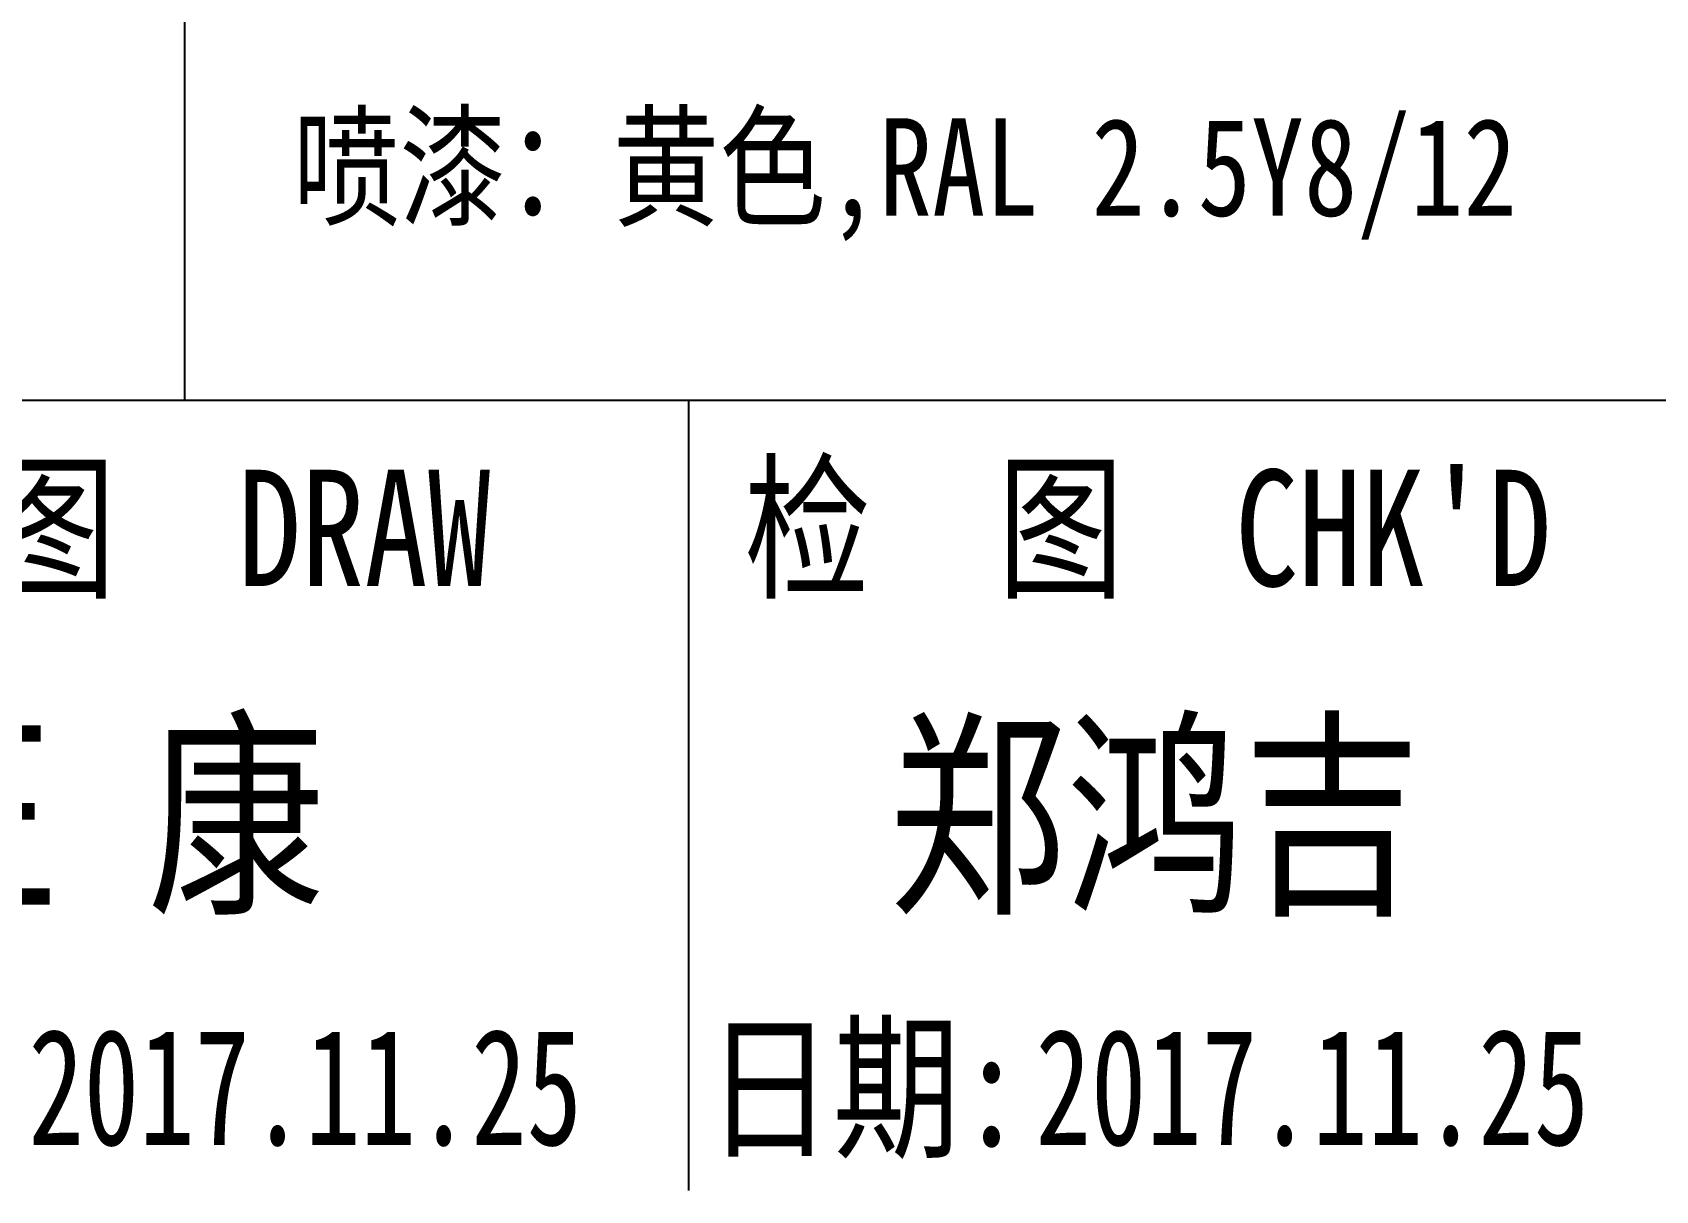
# Model space of a CAD drawing. Header units: millimetres. Extents: x -24576 to 201447, y -42879 to 13513.
# Drawn here: x 39777.81 to 39812.72, y 6246.51 to 6271.42 of the extents above; entities that cross this region are included whole.
import ezdxf
from ezdxf.enums import TextEntityAlignment as Align

# ---------------------------------------------------------------- set-up
doc = ezdxf.new("R2010")
doc.units = ezdxf.units.MM
doc.header["$LTSCALE"] = 0.5
doc.layers.add('图\\M+19E79\\M+195B6\\M+18E9A', color=7, linetype='Continuous')
doc.layers.add('表面处理', color=7, linetype='Continuous')
doc.layers.add('图框', color=7, linetype='Continuous', lineweight=18)
doc.styles.add('国标', font='simfang.ttf', dxfattribs={"width": 0.8})

# ---------------------------------------------------------------- blocks, each defined once
blk = doc.blocks.new('GZDEH零件A4图框V01版')
at = {"layer": '图\\M+19E79\\M+195B6\\M+18E9A', "color": 9}
for p, q in [((57.5, 58), (57.5, 30.5)), ((25, 30.5), (205, 30.5)), ((68.34, 30.5), (68.34, 13.5)), ((68.34, 30.5), (68.34, 13.5))]:
    blk.add_line(p, q, dxfattribs=at)
at = {"layer": '图\\M+19E79\\M+195B6\\M+18E9A', "color": 9, "style": '国标', "width": 0.8}
for s, p in [('制  图', (51.941, 26.501)), ('检  图', (73.62, 26.501)), ('日期:', (72.126, 14.462))]:
    blk.add_text(s, height=2.5, dxfattribs=at).set_placement(p, align=Align.CENTER)
for s, p in [(' DRAW', (57.285, 26.501)), ("CHK'D", (80.092, 26.501))]:
    blk.add_text(s, height=2.5, dxfattribs=at).set_placement(p)

msp = doc.modelspace()

# ---------------------------------------------------------------- block references
at = {"layer": '图框'}
msp.add_blockref('GZDEH零件A4图框V01版', (39723.585, 6233.014), dxfattribs=at)

# ---------------------------------------------------------------- texts
at = {"layer": '图\\M+19E79\\M+195B6\\M+18E9A', "color": 3, "style": '国标'}
for s, height, width, p in [('王 康', 3.5, 0.8, (39774.563, 6252.831)), ('郑鸿吉', 3.5, 0.8, (39796.223, 6252.831)), ('2017.11.25', 2.5, 0.7, (39777.728, 6247.494)), ('2017.11.25', 2.5, 0.7, (39799.388, 6247.494))]:
    msp.add_text(s, height=height, dxfattribs=dict(at, width=width)).set_placement(p)
at = {"layer": '表面处理', "color": 3, "style": '国标', "width": 0.8}
msp.add_text('喷漆：黄色,RAL 2.5Y8/12', height=2.1, dxfattribs=at).set_placement((39783.419, 6267.477))

doc.saveas('drawing.dxf')
